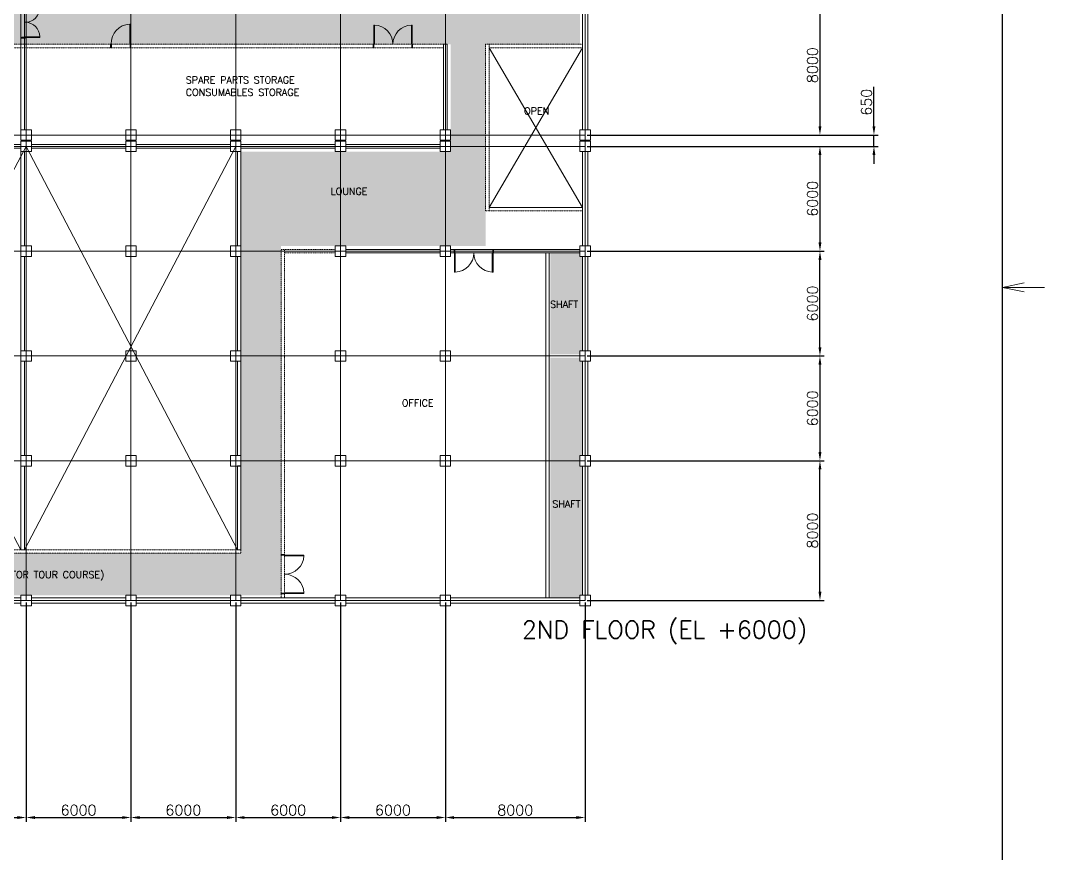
# Model space of a CAD drawing. Extents: x -59767 to 1106559, y -1290 to 1129522.
# Drawn here: x 122534 to 181158, y 391154 to 438853 of the extents above; entities that cross this region are included whole.
import ezdxf
from ezdxf.enums import TextEntityAlignment as Align

# ---------------------------------------------------------------- set-up
doc = ezdxf.new("R2010")
doc.units = 0
doc.linetypes.add('CENTER', pattern=[2, 1.25, -0.25, 0.25, -0.25])
doc.linetypes.add('HIDDEN', pattern=[0.375, 0.25, -0.125])
doc.layers.get('0').update_dxf_attribs({"linetype": 'CONTINUOUS', "lineweight": 9})
doc.layers.get('Defpoints').update_dxf_attribs({"linetype": 'CONTINUOUS', "lineweight": 9})
doc.layers.add('15', color=1, linetype='CONTINUOUS')
for name, color, linetype, lineweight in [('COLUMN', 2, 'CONTINUOUS', 9), ('DOOR', 4, 'CONTINUOUS', 9), ('DRY WALL', 254, 'HIDDEN', 9), ('TEXT', 3, 'CONTINUOUS', 9), ('WALL', 7, 'CONTINUOUS', 9), ('WALL_200', 3, 'CONTINUOUS', 9), ('WALL_300', 7, 'CONTINUOUS', 9), ('중간선', 5, 'CONTINUOUS', 9), ('중심선', 1, 'CENTER', 9), ('치수선', 6, 'CONTINUOUS', 9)]:
    doc.layers.add(name, color=color, linetype=linetype, lineweight=lineweight)
doc.styles.get("Standard").update_dxf_attribs({"font": 'romans.shx', "bigfont": 'whtgtxt.shx'})
doc.dimstyles.new('ISO-25', dxfattribs={"dimscale": 200, "dimtxt": 3, "dimasz": 2.5, "dimexe": 1.25, "dimexo": 0.625, "dimtad": 1, "dimdec": 0, "dimdsep": 46, "dimtxsty": 'Standard', "dimcen": 2.5, "dimadec": 0, "dimazin": 0, "dimtp": 0.1, "dimtm": 0.1, "dimtfac": 0.6, "dimtdec": 0, "dimtmove": 0, "dimatfit": 3, "dimfxl": 1, "dimtvp": 1, "dimtolj": 1, "dimarcsym": 0})

# ---------------------------------------------------------------- blocks, each defined once
blk = doc.blocks.new('column600')
at = {"layer": 'COLUMN', "linetype": 'Continuous'}
blk.add_lwpolyline([(-300, -300), (300, -300), (300, 300), (-300, 300)], close=True, dxfattribs=at)
blk = doc.blocks.new('*D250')
at = {"layer": 'Defpoints', "color": 0}
for p in [(116858, 405643), (122858, 405643), (122858, 393215)]:
    blk.add_point(p, dxfattribs=at)
at = {"layer": '치수선', "color": 0, "lineweight": -2}
for p, q in [((116858, 405518), (116858, 392965)), ((122858, 405518), (122858, 392965)), ((117358, 393215), (122358, 393215))]:
    blk.add_line(p, q, dxfattribs=at)
at = {"layer": '치수선', "color": 0}
for points in [[(117358, 393298), (117358, 393131), (116858, 393215)], [(122358, 393131), (122358, 393298), (122858, 393215)]]:
    blk.add_solid(points, dxfattribs=at)
at = {"layer": '치수선', "color": 0, "insert": (119858, 393640), "char_height": 600, "attachment_point": 5}
blk.add_mtext('\\A1;6000', dxfattribs=at)
blk = doc.blocks.new('*D251')
at = {"layer": 'Defpoints', "color": 0}
for p in [(122858, 405643), (128858, 405643), (128858, 393215)]:
    blk.add_point(p, dxfattribs=at)
at = {"layer": '치수선', "color": 0, "lineweight": -2}
for p, q in [((122858, 405518), (122858, 392965)), ((128858, 405518), (128858, 392965)), ((123358, 393215), (128358, 393215))]:
    blk.add_line(p, q, dxfattribs=at)
at = {"layer": '치수선', "color": 0}
for points in [[(123358, 393298), (123358, 393131), (122858, 393215)], [(128358, 393131), (128358, 393298), (128858, 393215)]]:
    blk.add_solid(points, dxfattribs=at)
at = {"layer": '치수선', "color": 0, "insert": (125858, 393640), "char_height": 600, "attachment_point": 5}
blk.add_mtext('\\A1;6000', dxfattribs=at)
blk = doc.blocks.new('*D252')
at = {"layer": 'Defpoints', "color": 0}
for p in [(128858, 405643), (134858, 405643), (134858, 393215)]:
    blk.add_point(p, dxfattribs=at)
at = {"layer": '치수선', "color": 0, "lineweight": -2}
for p, q in [((128858, 405518), (128858, 392965)), ((134858, 405518), (134858, 392965)), ((129358, 393215), (134358, 393215))]:
    blk.add_line(p, q, dxfattribs=at)
at = {"layer": '치수선', "color": 0}
for points in [[(129358, 393298), (129358, 393131), (128858, 393215)], [(134358, 393131), (134358, 393298), (134858, 393215)]]:
    blk.add_solid(points, dxfattribs=at)
at = {"layer": '치수선', "color": 0, "insert": (131858, 393640), "char_height": 600, "attachment_point": 5}
blk.add_mtext('\\A1;6000', dxfattribs=at)
blk = doc.blocks.new('*D253')
at = {"layer": 'Defpoints', "color": 0}
for p in [(134858, 405643), (140858, 405643), (140858, 393215)]:
    blk.add_point(p, dxfattribs=at)
at = {"layer": '치수선', "color": 0, "lineweight": -2}
for p, q in [((134858, 405518), (134858, 392965)), ((140858, 405518), (140858, 392965)), ((135358, 393215), (140358, 393215))]:
    blk.add_line(p, q, dxfattribs=at)
at = {"layer": '치수선', "color": 0}
for points in [[(135358, 393298), (135358, 393131), (134858, 393215)], [(140358, 393131), (140358, 393298), (140858, 393215)]]:
    blk.add_solid(points, dxfattribs=at)
at = {"layer": '치수선', "color": 0, "insert": (137858, 393640), "char_height": 600, "attachment_point": 5}
blk.add_mtext('\\A1;6000', dxfattribs=at)
blk = doc.blocks.new('*D254')
at = {"layer": 'Defpoints', "color": 0}
for p in [(140858, 405643), (146858, 405643), (146858, 393215)]:
    blk.add_point(p, dxfattribs=at)
at = {"layer": '치수선', "color": 0, "lineweight": -2}
for p, q in [((140858, 405518), (140858, 392965)), ((146858, 405518), (146858, 392965)), ((141358, 393215), (146358, 393215))]:
    blk.add_line(p, q, dxfattribs=at)
at = {"layer": '치수선', "color": 0}
for points in [[(141358, 393298), (141358, 393131), (140858, 393215)], [(146358, 393131), (146358, 393298), (146858, 393215)]]:
    blk.add_solid(points, dxfattribs=at)
at = {"layer": '치수선', "color": 0, "insert": (143858, 393640), "char_height": 600, "attachment_point": 5}
blk.add_mtext('\\A1;6000', dxfattribs=at)
blk = doc.blocks.new('*D255')
at = {"layer": 'Defpoints', "color": 0}
for p in [(146858, 405643), (154858, 405643), (154858, 393215)]:
    blk.add_point(p, dxfattribs=at)
at = {"layer": '치수선', "color": 0, "lineweight": -2}
for p, q in [((146858, 405518), (146858, 392965)), ((154858, 405518), (154858, 392965)), ((147358, 393215), (154358, 393215))]:
    blk.add_line(p, q, dxfattribs=at)
at = {"layer": '치수선', "color": 0}
for points in [[(147358, 393298), (147358, 393131), (146858, 393215)], [(154358, 393131), (154358, 393298), (154858, 393215)]]:
    blk.add_solid(points, dxfattribs=at)
at = {"layer": '치수선', "color": 0, "insert": (150858, 393640), "char_height": 600, "attachment_point": 5}
blk.add_mtext('\\A1;8000', dxfattribs=at)
blk = doc.blocks.new('*D256')
at = {"layer": 'Defpoints', "color": 0}
for p in [(154858, 413643), (168302, 413643), (154858, 405643)]:
    blk.add_point(p, dxfattribs=at)
at = {"layer": '치수선', "color": 0, "lineweight": -2}
for p, q in [((154983, 413643), (168552, 413643)), ((168302, 406143), (168302, 413143)), ((154983, 405643), (168552, 405643))]:
    blk.add_line(p, q, dxfattribs=at)
at = {"layer": '치수선', "color": 0}
for points in [[(168386, 413143), (168219, 413143), (168302, 413643)], [(168219, 406143), (168386, 406143), (168302, 405643)]]:
    blk.add_solid(points, dxfattribs=at)
at = {"layer": '치수선', "color": 0, "insert": (167877, 409643), "char_height": 600, "attachment_point": 5, "rotation": 90}
blk.add_mtext('\\A1;8000', dxfattribs=at)
blk = doc.blocks.new('*D257')
at = {"layer": 'Defpoints', "color": 0}
for p in [(154858, 419643), (154858, 413643), (168302, 413643)]:
    blk.add_point(p, dxfattribs=at)
at = {"layer": '치수선', "color": 0, "lineweight": -2}
for p, q in [((154983, 419643), (168552, 419643)), ((168302, 419143), (168302, 414143)), ((154983, 413643), (168552, 413643))]:
    blk.add_line(p, q, dxfattribs=at)
at = {"layer": '치수선', "color": 0}
for points in [[(168386, 419143), (168219, 419143), (168302, 419643)], [(168219, 414143), (168386, 414143), (168302, 413643)]]:
    blk.add_solid(points, dxfattribs=at)
at = {"layer": '치수선', "color": 0, "insert": (167877, 416643), "char_height": 600, "attachment_point": 5, "rotation": 90}
blk.add_mtext('\\A1;6000', dxfattribs=at)
blk = doc.blocks.new('*D258')
at = {"layer": 'Defpoints', "color": 0}
for p in [(154858, 425643), (168302, 425643), (154858, 419643)]:
    blk.add_point(p, dxfattribs=at)
at = {"layer": '치수선', "color": 0, "lineweight": -2}
for p, q in [((154983, 425643), (168552, 425643)), ((168302, 420143), (168302, 425143)), ((154983, 419643), (168552, 419643))]:
    blk.add_line(p, q, dxfattribs=at)
at = {"layer": '치수선', "color": 0}
for points in [[(168386, 425143), (168219, 425143), (168302, 425643)], [(168219, 420143), (168386, 420143), (168302, 419643)]]:
    blk.add_solid(points, dxfattribs=at)
at = {"layer": '치수선', "color": 0, "insert": (167877, 422643), "char_height": 600, "attachment_point": 5, "rotation": 90}
blk.add_mtext('\\A1;6000', dxfattribs=at)
blk = doc.blocks.new('*D261')
at = {"layer": 'Defpoints', "color": 0}
for p in [(154858, 431643), (154858, 425643), (168302, 425643)]:
    blk.add_point(p, dxfattribs=at)
at = {"layer": '치수선', "color": 0, "lineweight": -2}
for p, q in [((154983, 431643), (168552, 431643)), ((168302, 431143), (168302, 426143)), ((154983, 425643), (168552, 425643))]:
    blk.add_line(p, q, dxfattribs=at)
at = {"layer": '치수선', "color": 0}
for points in [[(168386, 431143), (168219, 431143), (168302, 431643)], [(168219, 426143), (168386, 426143), (168302, 425643)]]:
    blk.add_solid(points, dxfattribs=at)
at = {"layer": '치수선', "color": 0, "insert": (167877, 428643), "char_height": 600, "attachment_point": 5, "rotation": 90}
blk.add_mtext('\\A1;6000', dxfattribs=at)
blk = doc.blocks.new('*D262')
at = {"layer": 'Defpoints', "color": 0}
for p in [(154858, 440293), (154858, 432293), (168302, 432293)]:
    blk.add_point(p, dxfattribs=at)
at = {"layer": '치수선', "color": 0, "lineweight": -2}
for p, q in [((154983, 440293), (168552, 440293)), ((168302, 439793), (168302, 432793)), ((154983, 432293), (168552, 432293))]:
    blk.add_line(p, q, dxfattribs=at)
at = {"layer": '치수선', "color": 0}
for points in [[(168386, 439793), (168219, 439793), (168302, 440293)], [(168219, 432793), (168386, 432793), (168302, 432293)]]:
    blk.add_solid(points, dxfattribs=at)
at = {"layer": '치수선', "color": 0, "insert": (167877, 436293), "char_height": 600, "attachment_point": 5, "rotation": 90}
blk.add_mtext('\\A1;8000', dxfattribs=at)
blk = doc.blocks.new('*D265')
at = {"layer": 'Defpoints', "color": 0}
for p in [(154858, 432293), (171393, 432293), (154858, 431643)]:
    blk.add_point(p, dxfattribs=at)
at = {"layer": '치수선', "color": 0, "lineweight": -2}
for p, q in [((171393, 432793), (171393, 435055)), ((154983, 432293), (171643, 432293)), ((171393, 431643), (171393, 432293)), ((154983, 431643), (171643, 431643)), ((171393, 431143), (171393, 430643))]:
    blk.add_line(p, q, dxfattribs=at)
at = {"layer": '치수선', "color": 0}
for points in [[(171310, 432793), (171477, 432793), (171393, 432293)], [(171477, 431143), (171310, 431143), (171393, 431643)]]:
    blk.add_solid(points, dxfattribs=at)
at = {"layer": '치수선', "color": 0, "insert": (170968, 434174), "char_height": 600, "attachment_point": 5, "rotation": 90}
blk.add_mtext('\\A1;650', dxfattribs=at)
blk = doc.blocks.new('DOOR1800')
at = {"layer": 'DOOR', "color": 7}
for points in [[(35, 950), (35, 125), (75, 125), (75, 950), (35, 950)], [(1725, 950), (1725, 125), (1765, 125), (1765, 950), (1725, 950)]]:
    blk.add_lwpolyline(points, dxfattribs=at)
for points in [[(0, 125), (0, -125), (35, -125), (35, -75), (50, -75), (50, 75), (35, 75), (35, 125)], [(1800, 125), (1800, -125), (1765, -125), (1765, -75), (1750, -75), (1750, 75), (1765, 75), (1765, 125)]]:
    blk.add_lwpolyline(points, close=True, dxfattribs=at)
for centre, start, end in [((75, 125), 0, 90), ((1725, 125), 90, 180)]:
    blk.add_arc(centre, 825, start, end, dxfattribs=at)

msp = doc.modelspace()

# ---------------------------------------------------------------- hatches: boundary and pattern name
at = {"layer": '중간선', "transparency": 33554585}
h = msp.add_hatch(dxfattribs=at)
h.set_pattern_fill('DOTS', color=6, scale=100)
h.set_pattern_definition([(0, (-153659.02, 0), (79.375, 158.75), [0, -158.75])])
h.paths.add_polyline_path([(62206.8, 437492.8), (147155.5, 437492.8), (147155.5, 431342.8), (135156.3, 431342.8), (135155.8, 408342.9), (110306.8, 408342.9), (110306.8, 413342.8), (42731.8, 413342.8), (42731.8, 411042.9), (107706.8, 411042.9), (107706.8, 405943.1), (137455.8, 405943.1), (137455.8, 425942.8), (149156.8, 425942.8), (149156.8, 437492.8), (154558.2, 437492.8), (154558.2, 439992.8), (140556.3, 439992.8), (140556.3, 447592.8), (140556.8, 447592.8), (140556.8, 458268.2), (152605.7, 458268.2), (152607, 460992.8), (134958.2, 460992.8), (134958.2, 458267.7), (138156.7, 458267.7), (138156.7, 453992.8), (138156.7, 449230.7), (138156.7, 449192.8), (138156.7, 439992.8), (62200.3, 439993.6)])
at = {"layer": '중간선'}
h = msp.add_hatch(dxfattribs=at)
h.set_pattern_fill('ANGLE', color=1, scale=10)
h.set_pattern_definition([(0, (1.36, 165197.99), (0, 69.85), [50.8, -19.05]), (90, (1.36, 165197.99), (-69.85, 4e-15), [50.8, -19.05])])
h.paths.add_polyline_path([(152858.6, 419742.8), (154559.5, 419742.8), (154559.5, 419942.8), (154712.3, 419942.8), (154712.3, 425342.8), (154558.5, 425342.8), (154558.5, 425542.8), (152858.6, 425542.8)])
h = msp.add_hatch(dxfattribs=at)
h.set_pattern_fill('ANGLE', color=1, scale=10)
h.set_pattern_definition([(0, (1.846, 165197.99), (0, 69.85), [50.8, -19.05]), (90, (1.846, 165197.99), (-69.85, 4e-15), [50.8, -19.05])])
h.paths.add_polyline_path([(152859.6, 419542.8), (154560, 419542.8), (154560, 419342.8), (154713.1, 419342.8), (154713.4, 413942.8), (154559, 413942.8), (154559, 413342.8), (154713.4, 413342.8), (154713.7, 405942.8), (154559.5, 405942.8), (154559.5, 405792.8), (152859.6, 405792.8)])
edge = h.paths.add_edge_path()
edge.add_line((152859.6, 405792.8), (152859.6, 419542.8))

# ---------------------------------------------------------------- linework, layer by layer
at = {"linetype": 'Continuous'}
for q in [(180000.6, 423830.6), (180000.6, 423313.1)]:
    msp.add_line((178754.5, 423571.8), q, dxfattribs=at)
msp.add_line((178754.5, 423571.8), (181157.9, 423571.8))
at = {"layer": '15'}
msp.add_line((178754.5, 362483.8), (178754.5, 484710.3), dxfattribs=at)
at = {"layer": 'DRY WALL', "linetype": 'HIDDEN', "lineweight": 9, "ltscale": 0.5}
for p, q in [((149158.2, 437492.8), (149158.2, 427945.8)), ((149358.2, 437492.8), (149158.2, 437492.8)), ((149358.2, 428148.4), (149358.2, 437492.8)), ((154713.8, 437492.8, -1), (149358.2, 437492.8, 0)), ((149358.2, 437492.8), (149358.2, 427945.8)), ((154713.8, 437292.8, -1), (149358.2, 437292.8, 0)), ((154559.5, 428148.7, -1), (149358.2, 428148.7)), ((149158.2, 427945.8), (149358.2, 427945.8)), ((154710.9, 427945.8, -1), (149358.2, 427945.8)), ((137657.2, 425742.8), (140556.8, 425742.8)), ((137657.2, 425542.8), (140556.8, 425542.8))]:
    msp.add_line(p, q, dxfattribs=at)
for points in [[(62208.2, 437292.8), (146759.6, 437292.8), (146759.6, 437492.8), (62208.2, 437492.8)], [(137657.2, 425742.8), (137657.2, 405792.8), (137457.2, 405792.8), (137457.2, 425742.8)], [(110508.2, 408542.8), (135157.2, 408542.9), (135157.2, 408342.9), (110508.2, 408342.8)]]:
    msp.add_lwpolyline(points, close=True, dxfattribs=at)
at = {"layer": 'WALL', "color": 0}
for p, q in [((128790.2, 437492.8), (128790.2, 438642.8)), ((128830.2, 438642.8), (128790.2, 438642.8)), ((128830.2, 437492.8), (128830.2, 438642.8)), ((142756.8, 437492.8), (142756.8, 438592.8)), ((142756.8, 438592.8), (142796.8, 438592.8)), ((142796.8, 437492.8), (142796.8, 438592.8)), ((144916.8, 437492.8), (144916.8, 438592.8)), ((144956.8, 438592.8), (144916.8, 438592.8)), ((144956.8, 437492.8), (144956.8, 438592.8)), ((127695.2, 437472.8), (127695.2, 437312.8)), ((128830.2, 437492.8), (128790.2, 437492.8)), ((128858.2, 437472.8), (128858.2, 437312.8)), ((142728.8, 437472.8), (142728.8, 437312.8)), ((142796.8, 437492.8), (142756.8, 437492.8)), ((144956.8, 437492.8), (144916.8, 437492.8)), ((144984.8, 437472.8), (144984.8, 437312.8)), ((147357.1, 425562.8), (147357.1, 425722.8)), ((149613.1, 425562.8), (149613.1, 425722.8)), ((147385.1, 425542.8), (147385.1, 424442.8)), ((147425.1, 425542.8), (147385.1, 425542.8)), ((147425.1, 425542.8), (147425.1, 424442.8)), ((149545.1, 425542.8), (149545.1, 424442.8)), ((149585.1, 425542.8), (149545.1, 425542.8)), ((149585.1, 425542.8), (149585.1, 424442.8)), ((147385.1, 424442.8), (147425.1, 424442.8)), ((149585.1, 424442.8), (149545.1, 424442.8)), ((137637.2, 408271), (137477.2, 408271)), ((137657.2, 408243), (138757.2, 408243)), ((137657.2, 408243), (137657.2, 408203)), ((137657.2, 408203), (138757.2, 408203)), ((138757.2, 408243), (138757.2, 408203)), ((137637.2, 406015), (137477.2, 406015)), ((137657.2, 406083), (138757.2, 406083)), ((137657.2, 406083), (137657.2, 406043)), ((137657.2, 406043), (138757.2, 406043)), ((138757.2, 406043), (138757.2, 406083))]:
    msp.add_line(p, q, dxfattribs=at)
for points in [[(127695.2, 437492.8), (127695.2, 437292.8), (127723.2, 437292.8), (127723.2, 437332.8), (127735.2, 437332.8), (127735.2, 437452.8), (127723.2, 437452.8), (127723.2, 437492.8)], [(128858.2, 437492.8), (128858.2, 437292.8), (128830.2, 437292.8), (128830.2, 437332.8), (128818.2, 437332.8), (128818.2, 437452.8), (128830.2, 437452.8), (128830.2, 437492.8)], [(142728.8, 437492.8), (142728.8, 437292.8), (142756.8, 437292.8), (142756.8, 437332.8), (142768.8, 437332.8), (142768.8, 437452.8), (142756.8, 437452.8), (142756.8, 437492.8)], [(144984.8, 437492.8), (144984.8, 437292.8), (144956.8, 437292.8), (144956.8, 437332.8), (144944.8, 437332.8), (144944.8, 437452.8), (144956.8, 437452.8), (144956.8, 437492.8)], [(147357.1, 425542.8), (147357.1, 425742.8), (147385.1, 425742.8), (147385.1, 425702.8), (147397.1, 425702.8), (147397.1, 425582.8), (147385.1, 425582.8), (147385.1, 425542.8)], [(149613.1, 425542.8), (149613.1, 425742.8), (149585.1, 425742.8), (149585.1, 425702.8), (149573.1, 425702.8), (149573.1, 425582.8), (149585.1, 425582.8), (149585.1, 425542.8)], [(137657.2, 408271), (137457.2, 408271), (137457.2, 408243), (137497.2, 408243), (137497.2, 408231), (137617.2, 408231), (137617.2, 408243), (137657.2, 408243)], [(137657.2, 406015), (137457.2, 406015), (137457.2, 406043), (137497.2, 406043), (137497.2, 406055), (137617.2, 406055), (137617.2, 406043), (137657.2, 406043)]]:
    msp.add_lwpolyline(points, close=True, dxfattribs=at)
for centre, radius, start, end in [((128836.1, 437529.5), 1113.6, 92.365258, 181.886658), ((142756.8, 437492.8), 1100, 0, 87.916058), ((144956.8, 437492.8), 1100, 92.083942, 180), ((147385.1, 425542.8), 1100, 272.083942, 0), ((149585.1, 425542.8), 1100, 180, 267.916058), ((137657.2, 408243), 1100, 270, 357.916058), ((137657.2, 406043), 1100, 2.083942, 90)]:
    msp.add_arc(centre, radius, start, end, dxfattribs=at)
at = {"layer": 'WALL_200', "ltscale": 0.5}
for p, q in [((117158.2, 431742.9), (122558.2, 431742.9)), ((117158.2, 431542.9), (122558.2, 431542.9)), ((123158.2, 431742.9), (128558.2, 431742.9)), ((123158.2, 431544.7), (128558.2, 431542.9)), ((149358.2, 428148.4), (154710.9, 428148.7)), ((141157.1, 425742.8), (146556.8, 425742.8)), ((147157.1, 425742.8), (154556.8, 425742.8)), ((141157.1, 425542.8), (146556.8, 425542.8)), ((147157.1, 425542.8), (154556.8, 425542.8)), ((152605.2, 405792.8), (152605.3, 425542.8)), ((152805.2, 405792.8), (152805.3, 425542.8))]:
    msp.add_line(p, q, dxfattribs=at)
for points in [[(122758.2, 439992.8), (122758.2, 432592.8), (122558.2, 432592.8), (122558.2, 439992.8)], [(146958.2, 437492.8), (146959.6, 432592.8), (146759.6, 432592.8), (146758.2, 437492.8)], [(129158.2, 431742.8), (134558.2, 431742.8), (134558.2, 431542.8), (129158.2, 431542.8)], [(135156.8, 431742.8), (140556.8, 431742.8), (140556.8, 431542.8), (135156.8, 431542.8)], [(141156.8, 431742.8), (146556.8, 431742.8), (146556.8, 431542.8), (141156.8, 431542.8)], [(122758.2, 431342.8), (122758.2, 425942.8), (122558.2, 425942.8), (122558.2, 431342.8)], [(135157.7, 431342.8), (135157.7, 425942.8), (134957.7, 425942.8), (134957.7, 431342.8)], [(122757.7, 425342.8), (122757.7, 419942.8), (122557.7, 419942.8), (122557.7, 425342.8)], [(135157.2, 425342.4), (135157.2, 419942.5), (134957.2, 419942.5), (134957.2, 425342.4)], [(122757.7, 419342.8), (122757.7, 413942.8), (122557.7, 413942.8), (122557.7, 419342.8)], [(135157.2, 419342.8), (135157.2, 413942.8), (134957.2, 413942.8), (134957.2, 419342.8)], [(122757.7, 413342.8), (122757.7, 408542.8), (122557.7, 408542.8), (122557.7, 413342.8)], [(135157.2, 413343.2), (135157.2, 408542.9), (134957.2, 408542.9), (134957.2, 413343.2)]]:
    msp.add_lwpolyline(points, close=True, dxfattribs=at)
at = {"layer": 'WALL_300', "linetype": 'Continuous', "lineweight": 9}
for p, q in [((154714, 432592.8), (154713.7, 439992.8)), ((155007.4, 439992.8), (155007.4, 432592.8)), ((154711, 425942.8), (154710.7, 431342.8)), ((155007, 431342.8), (155007, 425942.8)), ((154711, 419942.8), (154710.7, 425342.8)), ((155007, 425342.8), (155007, 419942.8)), ((154711.5, 413942.8), (154711.3, 419342.8)), ((155007.6, 419342.8), (155007.5, 413942.8)), ((154711.8, 405942.8), (154711.6, 413342.8)), ((155007.5, 413342.8), (155007.5, 405942.8)), ((154711.8, 405942.8), (154711.8, 411192.8)), ((117157.7, 405792.8), (122557.7, 405792.8)), ((123157.7, 405792.8), (128557.7, 405792.8)), ((129157.7, 405792.8), (134557.7, 405792.8)), ((134557.7, 405792.8), (134557.7, 405792.8)), ((135157.7, 405792.8), (140558.2, 405792.8)), ((141157.7, 405792.8), (146558.2, 405792.8)), ((147157.7, 405792.8), (154557.7, 405792.8)), ((117157.7, 405492.8), (122557.7, 405492.8)), ((123157.7, 405492.8), (128557.7, 405492.8)), ((129157.7, 405492.8), (134557.7, 405492.8)), ((134557.7, 405492.8), (134557.7, 405492.8)), ((135157.7, 405492.8), (140558.2, 405492.8)), ((141157.7, 405492.8), (146558.2, 405492.8)), ((147157.7, 405492.8), (154557.7, 405492.8))]:
    msp.add_line(p, q, dxfattribs=at)
at = {"layer": '중간선'}
for p, q in [((122557.7, 408542.9), (110208.2, 431642.8)), ((122858.2, 431642.8), (110508.2, 408542.8)), ((134858.2, 431642.8), (122757.7, 408542.8)), ((122858.2, 431642.8), (134957.2, 408542.9))]:
    msp.add_line(p, q, dxfattribs=at)
at = {"layer": '중심선'}
for p, q in [((122858.2, 469140.2), (122858.2, 405642.8)), ((128858.2, 405642.8), (128858.2, 469140.2)), ((134858.2, 405642.8), (134858.2, 469140.2)), ((140858.2, 405642.8), (140858.2, 469140.2)), ((146858.2, 405642.8), (146858.2, 469140.2)), ((154858.2, 405642.8), (154858.2, 469140.2)), ((62208.2, 432292.8), (154858.2, 432292.8)), ((28557.7, 431642.8), (154858.2, 431642.8)), ((28557.7, 425642.8), (154858.2, 425642.8)), ((28557.7, 419642.8), (154858.2, 419642.8)), ((28557.7, 413642.8), (154858.2, 413642.8)), ((28557.7, 405642.8), (154858.2, 405642.8))]:
    msp.add_line(p, q, dxfattribs=at)
at = {"layer": '치수선'}
for p, q in [((154710.9, 428148.7), (149358.2, 437292.8, 0)), ((149358.2, 428148.4), (154713.8, 437292.8, -1))]:
    msp.add_line(p, q, dxfattribs=at)

# ---------------------------------------------------------------- block references
at = {"layer": 'COLUMN', "linetype": 'Continuous'}
for p in [(122858.2, 432292.8), (128858.2, 432292.8), (134857.7, 432292.8), (140856.8, 432292.8), (146856.8, 432292.8), (154856.8, 432292.8), (122858.2, 431642.8), (128858.2, 431642.8), (134857.7, 431642.8), (140856.8, 431642.8), (140856.8, 431642.8), (146856.8, 431642.8), (154856.8, 431642.8), (122857.7, 425642.8), (128857.2, 425642.8), (134857.2, 425642.8), (140857.1, 425642.8), (146857.1, 425642.8), (154857.1, 425642.8), (122857.7, 419642.8), (128857.2, 419642.5), (134857.2, 419642.5), (140856.6, 419642.8), (146856.6, 419642.8), (154858.2, 419642.8), (122857.7, 413642.8), (128857.2, 413642.8), (134857.2, 413642.8), (140857.2, 413642.8), (146857.2, 413642.8), (154857.2, 413642.8), (122857.7, 405642.8), (128857.7, 405643.2), (134857.7, 405643.2), (140857.7, 405642.8), (146857.7, 405642.8), (154857.7, 405642.8)]:
    msp.add_blockref('column600', p, dxfattribs=at)
at = {"layer": 'DOOR', "rotation": 270}
msp.add_blockref('DOOR1800', (122683.2, 439648.1), dxfattribs=at)

# ---------------------------------------------------------------- texts
at = {"layer": 'TEXT', "lineweight": 9}
for s, p in [('SPARE PARTS STORAGE', (131996.7, 435124.6)), ('CONSUMABLES STORAGE', (131996.7, 434423.5)), ('OPEN', (151362.9, 433355.5)), ('OFFICE', (144365.6, 416621.1)), ('CORRIDOR(VISITOR TOUR COURSE)', (118144.7, 406799.9))]:
    msp.add_text(s, height=400, dxfattribs=at).set_placement(p, align=Align.BOTTOM_LEFT)
for s, p in [('LOUNGE', (140288.9, 428861.6)), ('SHAFT', (152854.7, 422408.4)), ('SHAFT', (152982.1, 410965.2))]:
    msp.add_text(s, height=400, dxfattribs=at).set_placement(p)
at = {"layer": 'TEXT'}
msp.add_text('2ND FLOOR (EL +6000)', height=1000, dxfattribs=at).set_placement((159406, 403902), align=Align.MIDDLE)

# ---------------------------------------------------------------- dimensions: what is measured, and where the dimension line sits
at = {"layer": '치수선'}
for base, p1, p2, picture, middle in [((168302.4, 432292.8), (154858.2, 440292.8), (154858.2, 432292.8), '*D262', (167877.4, 436292.8)), ((171393.3, 432292.8), (154858.2, 431642.8), (154858.2, 432292.8), '*D265', (170968.3, 434173.8)), ((168302.4, 425642.8), (154858.2, 431642.8), (154858.2, 425642.8), '*D261', (167877.4, 428642.8)), ((168302.4, 425642.8), (154858.2, 419642.8), (154858.2, 425642.8), '*D258', (167877.4, 422642.8)), ((168302.4, 413642.8), (154858.2, 419642.8), (154858.2, 413642.8), '*D257', (167877.4, 416642.8)), ((168302.4, 413642.8), (154858.2, 405642.8), (154858.2, 413642.8), '*D256', (167877.4, 409642.8))]:
    dim = msp.add_linear_dim(base=base, p1=p1, p2=p2, angle=90, dimstyle='ISO-25', dxfattribs=at)
    dim.commit()
    dim.dimension.update_dxf_attribs({"geometry": picture, "text_midpoint": middle})
for base, p1, p2, picture, middle in [((122858.2, 393214.7), (116858.2, 405642.8), (122858.2, 405642.8), '*D250', (119858.2, 393639.7)), ((128858.2, 393214.7), (122858.2, 405642.8), (128858.2, 405642.8), '*D251', (125858.2, 393639.7)), ((134858.2, 393214.7), (128858.2, 405642.8), (134858.2, 405642.8), '*D252', (131858.2, 393639.7)), ((140858.2, 393214.7), (134858.2, 405642.8), (140858.2, 405642.8), '*D253', (137858.2, 393639.7)), ((146858.2, 393214.7), (140858.2, 405642.8), (146858.2, 405642.8), '*D254', (143858.2, 393639.7)), ((154858.2, 393214.7), (146858.2, 405642.8), (154858.2, 405642.8), '*D255', (150858.2, 393639.7))]:
    dim = msp.add_linear_dim(base=base, p1=p1, p2=p2, dimstyle='ISO-25', dxfattribs=at)
    dim.commit()
    dim.dimension.update_dxf_attribs({"geometry": picture, "text_midpoint": middle})

doc.saveas('drawing.dxf')
